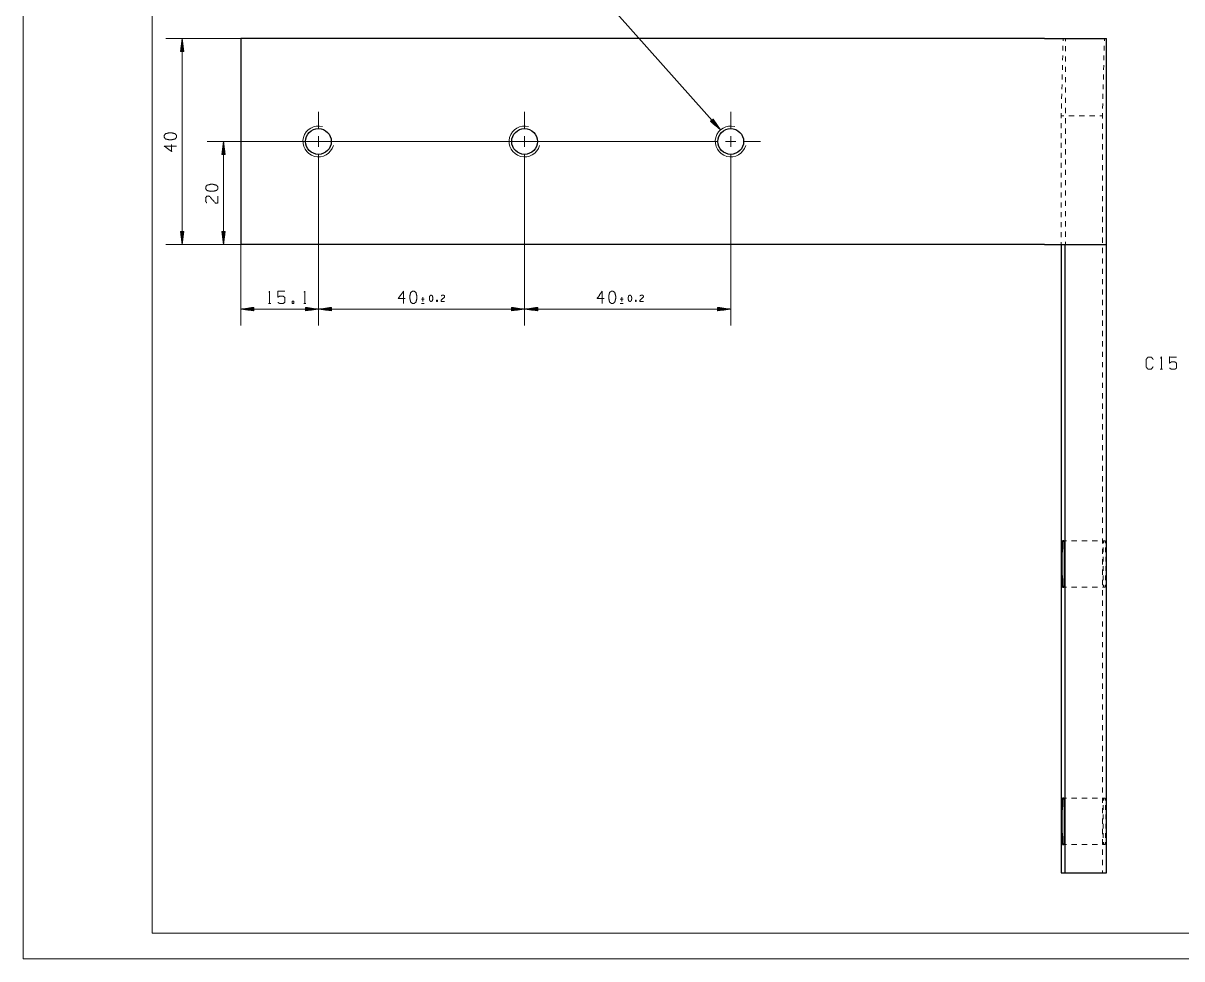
# Model space of a CAD drawing. Header units: millimetres. Extents: x 0 to 420, y 0 to 568.
# Drawn here: x 0 to 224.8, y 0 to 181.6 of the extents above; entities that cross this region are included whole.
import ezdxf

# ---------------------------------------------------------------- set-up
doc = ezdxf.new("R2010")
doc.units = ezdxf.units.MM
doc.layers.add('1', color=7, linetype='Continuous', true_color=0xffffff)

msp = doc.modelspace()

# ---------------------------------------------------------------- linework, layer by layer
at = {"layer": '1', "color": 132, "linetype": 'Continuous', "lineweight": 18}
for p, q in [((0, 297), (0, 0)), ((25, 292), (25, 5)), ((25, 5), (415, 5)), ((0, 0), (420, 0))]:
    msp.add_line(p, q, dxfattribs=at)
at = {"layer": '1', "color": 13, "linetype": 'Continuous', "lineweight": 18}
for p, q in [((135.29, 160.92), (104.97, 195.02)), ((42.21, 178.68), (27.67, 178.68)), ((30.84, 178.68), (30.51, 176.14)), ((30.71, 176.14), (30.71, 177.71)), ((30.77, 176.14), (30.77, 178.1)), ((30.82, 176.14), (30.82, 178.48)), ((31.18, 176.14), (30.84, 178.68)), ((30.84, 178.68), (30.84, 138.68)), ((30.87, 176.14), (30.87, 178.48)), ((30.92, 176.14), (30.92, 178.1)), ((30.97, 176.14), (30.97, 177.71)), ((30.51, 176.14), (30.51, 176.17)), ((30.51, 176.14), (30.51, 176.17)), ((30.51, 176.14), (31.18, 176.14)), ((30.56, 176.14), (30.56, 176.55)), ((30.61, 176.14), (30.61, 176.94)), ((30.66, 176.14), (30.66, 177.33)), ((31.02, 176.14), (31.02, 177.33)), ((31.07, 176.14), (31.07, 176.94)), ((31.12, 176.14), (31.12, 176.55)), ((31.17, 176.14), (31.17, 176.17)), ((31.17, 176.14), (31.17, 176.17)), ((133.86, 163.04), (133.36, 162.6)), ((133.36, 162.6), (133.38, 162.57)), ((133.36, 162.6), (133.38, 162.57)), ((133.36, 162.6), (135.29, 160.92)), ((133.4, 162.63), (133.67, 162.32)), ((133.44, 162.67), (133.97, 162.06)), ((133.47, 162.7), (134.26, 161.81)), ((133.51, 162.73), (134.56, 161.56)), ((133.55, 162.77), (134.85, 161.3)), ((133.59, 162.8), (135.15, 161.05)), ((133.62, 162.83), (135.18, 161.08)), ((133.66, 162.87), (134.97, 161.4)), ((133.7, 162.9), (134.75, 161.72)), ((133.74, 162.94), (134.53, 162.05)), ((133.78, 162.97), (134.31, 162.37)), ((133.81, 163), (134.09, 162.69)), ((133.85, 163.04), (133.87, 163.01)), ((133.85, 163.04), (133.87, 163.01)), ((135.29, 160.92), (133.86, 163.04)), ((131.52, 158.68), (35.71, 158.68)), ((38.88, 158.68), (38.55, 156.14)), ((38.75, 156.14), (38.75, 157.71)), ((38.8, 156.14), (38.8, 158.1)), ((38.86, 156.14), (38.86, 158.48)), ((39.22, 156.14), (38.88, 158.68)), ((38.88, 158.68), (38.88, 138.68)), ((38.91, 156.14), (38.91, 158.48)), ((38.96, 156.14), (38.96, 158.1)), ((39.01, 156.14), (39.01, 157.71)), ((38.55, 156.14), (38.55, 156.17)), ((38.55, 156.14), (38.55, 156.17)), ((38.55, 156.14), (39.22, 156.14)), ((38.6, 156.14), (38.6, 156.55)), ((38.65, 156.14), (38.65, 156.94)), ((38.7, 156.14), (38.7, 157.33)), ((39.06, 156.14), (39.06, 157.33)), ((39.11, 156.14), (39.11, 156.94)), ((39.16, 156.14), (39.16, 156.55)), ((39.21, 156.14), (39.21, 156.17)), ((39.21, 156.14), (39.21, 156.17)), ((57.29, 152.91), (57.29, 122.96)), ((57.29, 152.91), (57.29, 122.96)), ((97.29, 152.91), (97.29, 122.96)), ((97.29, 152.91), (97.29, 122.96)), ((137.29, 152.91), (137.29, 122.96)), ((30.51, 141.22), (30.51, 141.19)), ((30.51, 141.22), (30.51, 141.19)), ((30.51, 141.22), (30.84, 138.68)), ((31.18, 141.22), (30.51, 141.22)), ((30.56, 141.22), (30.56, 140.8)), ((30.61, 141.22), (30.61, 140.41)), ((30.66, 141.22), (30.66, 140.03)), ((30.71, 141.22), (30.71, 139.64)), ((30.77, 141.22), (30.77, 139.26)), ((30.82, 141.22), (30.82, 138.87)), ((30.84, 138.68), (31.18, 141.22)), ((30.87, 141.22), (30.87, 138.87)), ((30.92, 141.22), (30.92, 139.26)), ((30.97, 141.22), (30.97, 139.64)), ((31.02, 141.22), (31.02, 140.03)), ((31.07, 141.22), (31.07, 140.41)), ((31.12, 141.22), (31.12, 140.8)), ((31.17, 141.22), (31.17, 141.19)), ((31.17, 141.22), (31.17, 141.19)), ((38.55, 141.22), (38.55, 141.19)), ((38.55, 141.22), (38.55, 141.19)), ((38.55, 141.22), (38.88, 138.68)), ((39.22, 141.22), (38.55, 141.22)), ((38.6, 141.22), (38.6, 140.8)), ((38.65, 141.22), (38.65, 140.41)), ((38.7, 141.22), (38.7, 140.03)), ((38.75, 141.22), (38.75, 139.64)), ((38.8, 141.22), (38.8, 139.26)), ((38.86, 141.22), (38.86, 138.87)), ((38.88, 138.68), (39.22, 141.22)), ((38.91, 141.22), (38.91, 138.87)), ((38.96, 141.22), (38.96, 139.26)), ((39.01, 141.22), (39.01, 139.64)), ((39.06, 141.22), (39.06, 140.03)), ((39.11, 141.22), (39.11, 140.41)), ((39.16, 141.22), (39.16, 140.8)), ((39.21, 141.22), (39.21, 141.19)), ((39.21, 141.22), (39.21, 141.19)), ((42.21, 138.68), (27.67, 138.68)), ((42.21, 138.68), (35.71, 138.68)), ((42.21, 138.68), (42.21, 122.96)), ((44.75, 126.47), (42.21, 126.14)), ((42.21, 126.14), (44.75, 125.8)), ((57.29, 126.14), (42.21, 126.14)), ((44.75, 126.16), (42.4, 126.16)), ((44.75, 126.11), (42.4, 126.11)), ((44.75, 126.21), (42.79, 126.21)), ((44.75, 126.06), (42.79, 126.06)), ((44.75, 126.26), (43.17, 126.26)), ((44.75, 126.01), (43.17, 126.01)), ((44.75, 126.31), (43.56, 126.31)), ((44.75, 125.96), (43.56, 125.96)), ((44.75, 126.37), (43.94, 126.37)), ((44.75, 125.91), (43.94, 125.91)), ((44.75, 126.42), (44.33, 126.42)), ((44.75, 126.47), (44.72, 126.47)), ((44.75, 126.47), (44.72, 126.47)), ((44.75, 125.8), (44.75, 126.47)), ((54.75, 126.47), (54.78, 126.47)), ((54.75, 126.47), (54.78, 126.47)), ((54.75, 126.47), (54.75, 125.8)), ((57.29, 126.14), (54.75, 126.47)), ((54.75, 126.42), (55.16, 126.42)), ((54.75, 126.37), (55.55, 126.37)), ((54.75, 126.31), (55.94, 126.31)), ((54.75, 126.26), (56.32, 126.26)), ((54.75, 126.21), (56.71, 126.21)), ((54.75, 126.16), (57.09, 126.16)), ((54.75, 125.8), (57.29, 126.14)), ((54.75, 126.11), (57.09, 126.11)), ((54.75, 126.06), (56.71, 126.06)), ((54.75, 126.01), (56.32, 126.01)), ((54.75, 125.96), (55.94, 125.96)), ((54.75, 125.91), (55.55, 125.91)), ((59.83, 126.47), (57.29, 126.14)), ((57.29, 126.14), (59.83, 125.8)), ((57.29, 126.14), (97.29, 126.14)), ((59.83, 126.16), (57.48, 126.16)), ((59.83, 126.11), (57.48, 126.11)), ((59.83, 126.21), (57.87, 126.21)), ((59.83, 126.06), (57.87, 126.06)), ((59.83, 126.26), (58.25, 126.26)), ((59.83, 126.01), (58.25, 126.01)), ((59.83, 126.31), (58.64, 126.31)), ((59.83, 125.96), (58.64, 125.96)), ((59.83, 126.37), (59.02, 126.37)), ((59.83, 125.91), (59.02, 125.91)), ((59.83, 126.42), (59.41, 126.42)), ((59.83, 126.47), (59.8, 126.47)), ((59.83, 126.47), (59.8, 126.47)), ((59.83, 125.8), (59.83, 126.47)), ((94.75, 126.47), (94.78, 126.47)), ((94.75, 126.47), (94.78, 126.47)), ((94.75, 126.47), (94.75, 125.8)), ((97.29, 126.14), (94.75, 126.47)), ((94.75, 126.42), (95.16, 126.42)), ((94.75, 126.37), (95.55, 126.37)), ((94.75, 126.31), (95.94, 126.31)), ((94.75, 126.26), (96.32, 126.26)), ((94.75, 126.21), (96.71, 126.21)), ((94.75, 126.16), (97.09, 126.16)), ((94.75, 125.8), (97.29, 126.14)), ((94.75, 126.11), (97.09, 126.11)), ((94.75, 126.06), (96.71, 126.06)), ((94.75, 126.01), (96.32, 126.01)), ((94.75, 125.96), (95.94, 125.96)), ((94.75, 125.91), (95.55, 125.91)), ((99.83, 126.47), (97.29, 126.14)), ((97.29, 126.14), (99.83, 125.8)), ((97.29, 126.14), (137.29, 126.14)), ((99.83, 126.16), (97.48, 126.16)), ((99.83, 126.11), (97.48, 126.11)), ((99.83, 126.21), (97.87, 126.21)), ((99.83, 126.06), (97.87, 126.06)), ((99.83, 126.26), (98.25, 126.26)), ((99.83, 126.01), (98.25, 126.01)), ((99.83, 126.31), (98.64, 126.31)), ((99.83, 125.96), (98.64, 125.96)), ((99.83, 126.37), (99.02, 126.37)), ((99.83, 125.91), (99.02, 125.91)), ((99.83, 126.42), (99.41, 126.42)), ((99.83, 126.47), (99.8, 126.47)), ((99.83, 126.47), (99.8, 126.47)), ((99.83, 125.8), (99.83, 126.47)), ((134.75, 126.47), (134.78, 126.47)), ((134.75, 126.47), (134.78, 126.47)), ((134.75, 126.47), (134.75, 125.8)), ((137.29, 126.14), (134.75, 126.47)), ((134.75, 126.42), (135.16, 126.42)), ((134.75, 126.37), (135.55, 126.37)), ((134.75, 126.31), (135.94, 126.31)), ((134.75, 126.26), (136.32, 126.26)), ((134.75, 126.21), (136.71, 126.21)), ((134.75, 126.16), (137.09, 126.16)), ((134.75, 125.8), (137.29, 126.14)), ((134.75, 126.11), (137.09, 126.11)), ((134.75, 126.06), (136.71, 126.06)), ((134.75, 126.01), (136.32, 126.01)), ((134.75, 125.96), (135.94, 125.96)), ((134.75, 125.91), (135.55, 125.91)), ((44.75, 125.86), (44.33, 125.86)), ((44.75, 125.81), (44.72, 125.81)), ((44.75, 125.81), (44.72, 125.81)), ((54.75, 125.86), (55.16, 125.86)), ((54.75, 125.81), (54.78, 125.81)), ((54.75, 125.81), (54.78, 125.81)), ((59.83, 125.86), (59.41, 125.86)), ((59.83, 125.81), (59.8, 125.81)), ((59.83, 125.81), (59.8, 125.81)), ((94.75, 125.86), (95.16, 125.86)), ((94.75, 125.81), (94.78, 125.81)), ((94.75, 125.81), (94.78, 125.81)), ((99.83, 125.86), (99.41, 125.86)), ((99.83, 125.81), (99.8, 125.81)), ((99.83, 125.81), (99.8, 125.81)), ((134.75, 125.86), (135.16, 125.86)), ((134.75, 125.81), (134.78, 125.81)), ((134.75, 125.81), (134.78, 125.81))]:
    msp.add_line(p, q, dxfattribs=at)
at = {"layer": '1', "color": 30, "linetype": 'Continuous', "lineweight": 25}
for p, q in [((198.18, 178.68), (42.21, 178.68)), ((42.21, 178.68), (42.21, 138.68)), ((210.18, 16.68), (210.18, 178.68)), ((198.18, 138.68), (42.21, 138.68)), ((201.41, 138.68), (201.41, 16.68)), ((202.19, 16.68), (202.19, 138.68)), ((210.18, 16.68), (210.18, 138.68)), ((201.93, 81.18), (201.67, 81.18)), ((201.67, 72.18), (201.93, 72.18)), ((201.93, 31.18), (201.67, 31.18)), ((201.67, 22.18), (201.93, 22.18)), ((201.41, 16.68), (202.19, 16.68)), ((202.19, 16.68), (210.18, 16.68))]:
    msp.add_line(p, q, dxfattribs=at)
at = {"layer": '1', "color": 43, "linetype": 'Continuous', "lineweight": 18}
for p, q in [((201.8, 178.68), (201.79, 178.21)), ((202.23, 178.18), (202.23, 178.68)), ((209.79, 178.21), (209.8, 178.68)), ((201.72, 175.4), (201.69, 174.46)), ((201.76, 177.27), (201.74, 176.33)), ((202.23, 176.18), (202.23, 177.18)), ((209.69, 174.46), (209.71, 175.4)), ((209.74, 176.33), (209.76, 177.27)), ((201.67, 173.52), (201.64, 172.58)), ((202.23, 174.18), (202.23, 175.18)), ((202.23, 172.18), (202.23, 173.18)), ((209.64, 172.58), (209.66, 173.52)), ((201.62, 171.65), (201.59, 170.71)), ((202.23, 170.18), (202.23, 171.18)), ((209.59, 170.71), (209.61, 171.65)), ((201.57, 169.77), (201.54, 168.83)), ((202.23, 168.18), (202.23, 169.18)), ((209.54, 168.83), (209.57, 169.77)), ((201.52, 167.9), (201.49, 166.96)), ((202.23, 166.18), (202.23, 167.18)), ((209.49, 166.96), (209.52, 167.9)), ((201.42, 164.15), (201.41, 163.68)), ((201.47, 166.02), (201.45, 165.08)), ((202.23, 164.18), (202.23, 165.18)), ((209.41, 163.68), (209.42, 164.15)), ((209.44, 165.08), (209.47, 166.02)), ((201.41, 163.68), (201.91, 163.68)), ((201.41, 163.68), (201.41, 163.2)), ((201.41, 162.23), (201.41, 161.27)), ((202.23, 162.18), (202.23, 163.18)), ((202.91, 163.68), (203.91, 163.68)), ((204.91, 163.68), (205.91, 163.68)), ((206.91, 163.68), (207.91, 163.68)), ((208.91, 163.68), (209.41, 163.68)), ((209.41, 163.68), (209.41, 163.17)), ((209.41, 162.17), (209.41, 161.16)), ((201.41, 160.31), (201.41, 159.35)), ((202.23, 160.18), (202.23, 161.18)), ((209.41, 160.15), (209.41, 159.15)), ((201.41, 158.39), (201.41, 157.43)), ((202.23, 158.18), (202.23, 159.18)), ((209.41, 158.14), (209.41, 157.13)), ((201.41, 156.47), (201.41, 155.5)), ((202.23, 156.18), (202.23, 157.18)), ((202.23, 154.18), (202.23, 155.18)), ((209.41, 156.13), (209.41, 155.12)), ((201.41, 154.54), (201.41, 153.58)), ((202.23, 152.18), (202.23, 153.18)), ((209.41, 154.11), (209.41, 153.11)), ((201.41, 152.62), (201.41, 151.66)), ((201.41, 150.7), (201.41, 149.73)), ((202.23, 150.18), (202.23, 151.18)), ((209.41, 152.1), (209.41, 151.09)), ((201.41, 148.77), (201.41, 147.81)), ((202.23, 148.18), (202.23, 149.18)), ((209.41, 150.08), (209.41, 149.08)), ((201.41, 146.85), (201.41, 145.89)), ((202.23, 146.18), (202.23, 147.18)), ((209.41, 148.07), (209.41, 147.06)), ((201.41, 144.93), (201.41, 143.96)), ((202.23, 144.18), (202.23, 145.18)), ((209.41, 146.06), (209.41, 145.05)), ((209.41, 144.04), (209.41, 143.04)), ((201.41, 143), (201.41, 142.04)), ((202.23, 142.18), (202.23, 143.18)), ((209.41, 142.03), (209.41, 141.02)), ((201.41, 141.08), (201.41, 140.12)), ((202.23, 140.18), (202.23, 141.18)), ((209.41, 140.02), (209.41, 139.01)), ((201.41, 139.16), (201.41, 138.68)), ((202.23, 138.68), (202.23, 139.18)), ((209.41, 138), (209.41, 137)), ((209.41, 135.99), (209.41, 134.98)), ((209.41, 133.98), (209.41, 132.97)), ((209.41, 131.96), (209.41, 130.95)), ((209.41, 129.95), (209.41, 128.94)), ((209.41, 127.93), (209.41, 126.93)), ((209.41, 125.92), (209.41, 124.91)), ((209.41, 123.91), (209.41, 122.9)), ((209.41, 121.89), (209.41, 120.89)), ((209.41, 119.88), (209.41, 118.87)), ((209.41, 117.87), (209.41, 116.86)), ((209.41, 115.85), (209.41, 114.85)), ((209.41, 113.84), (209.41, 112.83)), ((209.41, 111.82), (209.41, 110.82)), ((209.41, 109.81), (209.41, 108.8)), ((209.41, 107.8), (209.41, 106.79)), ((209.41, 105.78), (209.41, 104.78)), ((209.41, 103.77), (209.41, 102.76)), ((209.41, 101.76), (209.41, 100.75)), ((209.41, 99.74), (209.41, 98.74)), ((209.41, 97.73), (209.41, 96.72)), ((209.41, 95.71), (209.41, 94.71)), ((209.41, 93.7), (209.41, 92.69)), ((209.41, 91.69), (209.41, 90.68)), ((209.41, 89.67), (209.41, 88.67)), ((209.41, 87.66), (209.41, 86.65)), ((209.41, 85.65), (209.41, 84.64)), ((209.41, 83.63), (209.41, 82.63)), ((201.93, 81.18), (202.43, 81.18)), ((203.43, 81.18), (204.43, 81.18)), ((205.43, 81.18), (206.43, 81.18)), ((207.43, 81.18), (208.43, 81.18)), ((209.41, 81.62), (209.41, 80.61)), ((209.43, 81.18), (209.93, 81.18)), ((209.41, 79.61), (209.41, 78.6)), ((209.41, 77.59), (209.41, 76.58)), ((209.41, 75.58), (209.41, 74.57)), ((201.93, 72.18), (202.43, 72.18)), ((203.43, 72.18), (204.43, 72.18)), ((205.43, 72.18), (206.43, 72.18)), ((207.43, 72.18), (208.43, 72.18)), ((209.41, 73.56), (209.41, 72.56)), ((209.43, 72.18), (209.93, 72.18)), ((209.41, 71.55), (209.41, 70.54)), ((209.41, 69.54), (209.41, 68.53)), ((209.41, 67.52), (209.41, 66.52)), ((209.41, 65.51), (209.41, 64.5)), ((209.41, 63.5), (209.41, 62.49)), ((209.41, 61.48), (209.41, 60.48)), ((209.41, 59.47), (209.41, 58.46)), ((209.41, 57.45), (209.41, 56.45)), ((209.41, 55.44), (209.41, 54.43)), ((209.41, 53.43), (209.41, 52.42)), ((209.41, 51.41), (209.41, 50.41)), ((209.41, 49.4), (209.41, 48.39)), ((209.41, 47.39), (209.41, 46.38)), ((209.41, 45.37), (209.41, 44.37)), ((209.41, 43.36), (209.41, 42.35)), ((209.41, 41.35), (209.41, 40.34)), ((209.41, 39.33), (209.41, 38.32)), ((209.41, 37.32), (209.41, 36.31)), ((209.41, 35.3), (209.41, 34.3)), ((209.41, 33.29), (209.41, 32.28)), ((201.93, 31.18), (202.43, 31.18)), ((203.43, 31.18), (204.43, 31.18)), ((205.43, 31.18), (206.43, 31.18)), ((207.43, 31.18), (208.43, 31.18)), ((209.41, 31.28), (209.41, 30.27)), ((209.41, 29.26), (209.41, 28.26)), ((209.43, 31.18), (209.93, 31.18)), ((209.41, 27.25), (209.41, 26.24)), ((209.41, 25.24), (209.41, 24.23)), ((209.41, 23.22), (209.41, 22.21)), ((201.93, 22.18), (202.43, 22.18)), ((203.43, 22.18), (204.43, 22.18)), ((205.43, 22.18), (206.43, 22.18)), ((207.43, 22.18), (208.43, 22.18)), ((209.41, 21.21), (209.41, 20.2)), ((209.43, 22.18), (209.93, 22.18)), ((209.41, 19.19), (209.41, 18.19)), ((209.41, 17.18), (209.41, 16.68))]:
    msp.add_line(p, q, dxfattribs=at)
at = {"layer": '1', "color": 252, "linetype": 'Continuous', "lineweight": 18}
for p, q in [((57.29, 161.27), (57.29, 164.44)), ((97.29, 161.27), (97.29, 164.44)), ((137.29, 161.27), (137.29, 164.44)), ((57.29, 157.67), (57.29, 159.68)), ((97.29, 157.67), (97.29, 159.68)), ((137.29, 157.67), (137.29, 159.68)), ((54.7, 158.68), (51.52, 158.68)), ((56.28, 158.68), (58.29, 158.68)), ((59.88, 158.68), (63.05, 158.68)), ((94.7, 158.68), (91.52, 158.68)), ((96.28, 158.68), (98.29, 158.68)), ((99.88, 158.68), (103.05, 158.68)), ((134.7, 158.68), (131.52, 158.68)), ((136.28, 158.68), (138.29, 158.68)), ((139.88, 158.68), (143.05, 158.68)), ((57.29, 156.09), (57.29, 152.91)), ((97.29, 156.09), (97.29, 152.91)), ((137.29, 156.09), (137.29, 152.91))]:
    msp.add_line(p, q, dxfattribs=at)
at = {"layer": '1', "color": 95, "linetype": 'Continuous', "lineweight": 18}
for p, q in [((77.54, 128.44), (77.54, 127.64)), ((116.13, 128.44), (116.13, 127.64)), ((47.61, 127.23), (48.03, 127.23)), ((54.44, 127.23), (54.86, 127.23)), ((77.82, 128.04), (77.26, 128.04)), ((77.26, 127.25), (77.82, 127.25)), ((116.41, 128.04), (115.84, 128.04)), ((115.84, 127.25), (116.41, 127.25)), ((220.64, 114.46), (221.06, 114.46))]:
    msp.add_line(p, q, dxfattribs=at)
at = {"layer": '1', "color": 30, "linetype": 'Continuous', "lineweight": 25}
for centre in [(57.29, 158.68), (97.29, 158.68), (137.29, 158.68)]:
    msp.add_circle(centre, 2.5, dxfattribs=at)
at = {"layer": '1', "color": 30, "linetype": 'Continuous', "lineweight": 13}
for centre in [(57.29, 158.68), (97.29, 158.68), (137.29, 158.68)]:
    msp.add_arc(centre, 3, 75, 345, dxfattribs=at)
at = {"layer": '1', "color": 30, "linetype": 'Continuous', "lineweight": 25}
for points, knots in [([(198.18, 178.68), (201.28, 178.68), (204.18, 178.68), (206.66, 178.68), (208.57, 178.68), (209.27, 178.68), (210.08, 178.68), (210.18, 178.68)], [0, 0, 0.258815, 0.499994, 0.707099, 0.866018, 0.923874, 0.991442, 1, 1]), ([(198.18, 138.68), (201.51, 138.68), (204.57, 138.68), (207.14, 138.68), (209, 138.68), (210.01, 138.68), (210.18, 138.68)], [0, 0, 0.277286, 0.532844, 0.746639, 0.901919, 0.986515, 1, 1]), ([(201.67, 81.18), (201.64, 81.06), (201.62, 80.73), (201.6, 80.2), (201.58, 79.48), (201.56, 78.63), (201.56, 77.68), (201.55, 76.68), (201.56, 75.68), (201.56, 74.72), (201.58, 73.87), (201.6, 73.16), (201.62, 72.62), (201.64, 72.29), (201.67, 72.18)], [0, 0, 0.012856, 0.0499, 0.109456, 0.18857, 0.283285, 0.388858, 0.5, 0.611142, 0.716716, 0.81143, 0.890544, 0.950101, 0.987144, 1, 1]), ([(201.93, 72.18), (201.96, 72.29), (201.98, 72.62), (202.01, 73.16), (202.02, 73.87), (202.04, 74.72), (202.05, 75.68), (202.05, 76.68), (202.05, 77.68), (202.04, 78.63), (202.02, 79.48), (202.01, 80.2), (201.98, 80.73), (201.96, 81.06), (201.93, 81.18)], [0, 0, 0.012856, 0.049899, 0.109456, 0.18857, 0.283284, 0.388858, 0.5, 0.611142, 0.716715, 0.81143, 0.890544, 0.9501, 0.987144, 1, 1]), ([(201.67, 31.18), (201.64, 31.06), (201.62, 30.73), (201.6, 30.2), (201.58, 29.48), (201.56, 28.63), (201.56, 27.68), (201.55, 26.68), (201.56, 25.68), (201.56, 24.72), (201.58, 23.87), (201.6, 23.16), (201.62, 22.62), (201.64, 22.29), (201.67, 22.18)], [0, 0, 0.012856, 0.049899, 0.109456, 0.18857, 0.283284, 0.388858, 0.5, 0.611142, 0.716715, 0.81143, 0.890544, 0.950101, 0.987144, 1, 1]), ([(201.93, 22.18), (201.96, 22.29), (201.98, 22.62), (202.01, 23.16), (202.02, 23.87), (202.04, 24.72), (202.05, 25.68), (202.05, 26.68), (202.05, 27.68), (202.04, 28.63), (202.02, 29.48), (202.01, 30.2), (201.98, 30.73), (201.96, 31.06), (201.93, 31.18)], [0, 0, 0.012856, 0.049899, 0.109456, 0.18857, 0.283285, 0.388858, 0.5, 0.611142, 0.716716, 0.81143, 0.890544, 0.950101, 0.987144, 1, 1])]:
    msp.add_open_spline(points, degree=1, knots=knots, dxfattribs=at)
at = {"layer": '1', "color": 95, "linetype": 'Continuous', "lineweight": 18}
for points, knots in [([(29.75, 159.84), (29.5, 160.18), (28.8, 160.36), (28.32, 160.36), (27.6, 160.18), (27.37, 159.84), (27.37, 159.51), (27.6, 159.17), (28.32, 159), (28.8, 159.01), (29.5, 159.17), (29.75, 159.51), (29.75, 159.84)], [0, 0, 0.067525, 0.183972, 0.260584, 0.380943, 0.446142, 0.500306, 0.565505, 0.685864, 0.762529, 0.87831, 0.945835, 1, 1]), ([(28.8, 158.08), (28.8, 156.74), (27.37, 157.74), (29.75, 157.74)], [0, 0, 0.245869, 0.565295, 1, 1]), ([(37.79, 149.84), (37.54, 150.18), (36.84, 150.36), (36.36, 150.36), (35.64, 150.18), (35.41, 149.84), (35.41, 149.51), (35.64, 149.17), (36.36, 149), (36.84, 149.01), (37.54, 149.17), (37.79, 149.51), (37.79, 149.84)], [0, 0, 0.067526, 0.183971, 0.260583, 0.380943, 0.446141, 0.500306, 0.565504, 0.685864, 0.762529, 0.87831, 0.945835, 1, 1]), ([(35.64, 146.74), (35.41, 147.05), (35.41, 147.74), (35.64, 148.08), (36.11, 148.08), (37.31, 146.72), (37.79, 146.74), (37.79, 148.08)], [0, 0, 0.069693, 0.192977, 0.265274, 0.350227, 0.67474, 0.759752, 1, 1]), ([(47.68, 129.4), (47.82, 129.6), (47.82, 127.23)], [0, 0, 0.093492, 1, 1]), ([(49.41, 127.45), (49.75, 127.23), (50.43, 127.23), (50.77, 127.45), (50.77, 128.4), (50.43, 128.65), (49.75, 128.65), (49.41, 128.43), (49.41, 129.6), (50.77, 129.6)], [0, 0, 0.062228, 0.168344, 0.230571, 0.376815, 0.441264, 0.54738, 0.609608, 0.79049, 1, 1]), ([(54.51, 129.4), (54.65, 129.6), (54.65, 127.23)], [0, 0, 0.093491, 1, 1]), ([(74.11, 128.18), (72.77, 128.18), (73.77, 129.6), (73.77, 127.23)], [0, 0, 0.245869, 0.565295, 1, 1]), ([(75.87, 127.23), (76.21, 127.48), (76.39, 128.18), (76.39, 128.65), (76.21, 129.38), (75.87, 129.6), (75.54, 129.6), (75.2, 129.38), (75.02, 128.65), (75.04, 128.18), (75.2, 127.48), (75.54, 127.23), (75.87, 127.23)], [0, 0, 0.067526, 0.183971, 0.260583, 0.380943, 0.446141, 0.500306, 0.565505, 0.685864, 0.762529, 0.87831, 0.945835, 1, 1]), ([(79.23, 127.64), (79.4, 127.76), (79.49, 128.11), (79.49, 128.35), (79.4, 128.71), (79.23, 128.82), (79.07, 128.82), (78.9, 128.71), (78.81, 128.35), (78.82, 128.11), (78.9, 127.76), (79.07, 127.64), (79.23, 127.64)], [0, 0, 0.067527, 0.18397, 0.260584, 0.380943, 0.446141, 0.500306, 0.565504, 0.685863, 0.76253, 0.878309, 0.945835, 1, 1]), ([(81.09, 128.71), (81.25, 128.82), (81.6, 128.82), (81.77, 128.71), (81.77, 128.47), (81.09, 127.87), (81.09, 127.64), (81.77, 127.64)], [0, 0, 0.069692, 0.192977, 0.265273, 0.350228, 0.674739, 0.759753, 1, 1]), ([(112.7, 128.18), (111.35, 128.18), (112.36, 129.6), (112.36, 127.23)], [0, 0, 0.245869, 0.565296, 1, 1]), ([(114.46, 127.23), (114.8, 127.48), (114.97, 128.18), (114.97, 128.65), (114.8, 129.38), (114.46, 129.6), (114.12, 129.6), (113.79, 129.38), (113.61, 128.65), (113.63, 128.18), (113.79, 127.48), (114.12, 127.23), (114.46, 127.23)], [0, 0, 0.067526, 0.183971, 0.260583, 0.380943, 0.446142, 0.500306, 0.565505, 0.685864, 0.762529, 0.87831, 0.945835, 1, 1]), ([(117.82, 127.64), (117.99, 127.76), (118.08, 128.11), (118.08, 128.35), (117.99, 128.71), (117.82, 128.82), (117.65, 128.82), (117.48, 128.71), (117.4, 128.35), (117.4, 128.11), (117.48, 127.76), (117.65, 127.64), (117.82, 127.64)], [0, 0, 0.067528, 0.183971, 0.260585, 0.380943, 0.446142, 0.500305, 0.565504, 0.685864, 0.76253, 0.878309, 0.945837, 1, 1]), ([(119.68, 128.71), (119.84, 128.82), (120.19, 128.82), (120.35, 128.71), (120.35, 128.47), (119.67, 127.87), (119.68, 127.64), (120.35, 127.64)], [0, 0, 0.069691, 0.192975, 0.265273, 0.350228, 0.674739, 0.759753, 1, 1]), ([(52.2, 127.23), (52.53, 127.23), (52.53, 127.7), (52.2, 127.7), (52.2, 127.23)], [0, 0, 0.20709, 0.5, 0.70709, 1, 1]), ([(80.2, 127.64), (80.37, 127.64), (80.37, 127.87), (80.2, 127.87), (80.2, 127.64)], [0, 0, 0.207086, 0.5, 0.707086, 1, 1]), ([(118.79, 127.64), (118.96, 127.64), (118.96, 127.87), (118.79, 127.87), (118.79, 127.64)], [0, 0, 0.207082, 0.5, 0.707082, 1, 1]), ([(219.23, 114.93), (218.89, 114.46), (218.24, 114.46), (217.9, 114.93), (217.9, 116.36), (218.24, 116.83), (218.91, 116.83), (219.25, 116.36)], [0, 0, 0.11457, 0.243368, 0.357935, 0.638584, 0.753151, 0.88543, 1, 1]), ([(220.71, 116.63), (220.85, 116.83), (220.85, 114.46)], [0, 0, 0.093491, 1, 1]), ([(222.44, 114.68), (222.78, 114.46), (223.46, 114.46), (223.8, 114.68), (223.8, 115.63), (223.46, 115.88), (222.78, 115.88), (222.44, 115.66), (222.44, 116.83), (223.8, 116.83)], [0, 0, 0.062229, 0.168345, 0.230571, 0.376816, 0.441264, 0.547379, 0.609609, 0.79049, 1, 1])]:
    msp.add_open_spline(points, degree=1, knots=knots, dxfattribs=at)
at = {"layer": '1', "color": 43, "linetype": 'Continuous', "lineweight": 18}
for points, knots in [([(209.62, 80.73), (209.62, 80.73), (209.64, 81.06), (209.67, 81.18)], [0, 0, 0.00201, 0.742877, 1, 1]), ([(209.93, 81.18), (209.96, 81.06), (209.98, 80.73), (209.98, 80.73)], [0, 0, 0.257124, 0.99799, 1, 1]), ([(209.57, 78.93), (209.58, 79.48), (209.58, 79.83)], [0, 0, 0.614302, 1, 1]), ([(210.01, 79.83), (210.02, 79.48), (210.03, 78.93)], [0, 0, 0.385698, 1, 1]), ([(209.55, 77.13), (209.55, 77.68), (209.56, 78.03)], [0, 0, 0.611424, 1, 1]), ([(210.04, 78.03), (210.04, 77.68), (210.05, 77.13)], [0, 0, 0.388576, 1, 1]), ([(209.56, 75.33), (209.55, 75.68), (209.55, 76.23)], [0, 0, 0.388576, 1, 1]), ([(209.58, 73.52), (209.58, 73.87), (209.57, 74.42)], [0, 0, 0.385698, 1, 1]), ([(210.03, 74.42), (210.02, 73.87), (210.01, 73.52)], [0, 0, 0.614302, 1, 1]), ([(210.05, 76.23), (210.04, 75.68), (210.04, 75.33)], [0, 0, 0.611424, 1, 1]), ([(209.67, 72.18), (209.64, 72.29), (209.62, 72.62), (209.62, 72.62)], [0, 0, 0.257115, 0.99799, 1, 1]), ([(209.98, 72.62), (209.98, 72.62), (209.96, 72.29), (209.93, 72.18)], [0, 0, 0.00201, 0.742884, 1, 1]), ([(209.57, 28.93), (209.58, 29.48), (209.58, 29.83)], [0, 0, 0.614302, 1, 1]), ([(209.62, 30.73), (209.62, 30.73), (209.64, 31.06), (209.67, 31.18)], [0, 0, 0.00201, 0.742881, 1, 1]), ([(209.93, 31.18), (209.96, 31.06), (209.98, 30.73), (209.98, 30.73)], [0, 0, 0.25712, 0.99799, 1, 1]), ([(210.01, 29.83), (210.02, 29.48), (210.03, 28.93)], [0, 0, 0.385698, 1, 1]), ([(209.55, 27.13), (209.55, 27.68), (209.56, 28.03)], [0, 0, 0.611424, 1, 1]), ([(210.04, 28.03), (210.04, 27.68), (210.05, 27.13)], [0, 0, 0.388576, 1, 1]), ([(209.56, 25.33), (209.55, 25.68), (209.55, 26.23)], [0, 0, 0.388576, 1, 1]), ([(210.05, 26.23), (210.04, 25.68), (210.04, 25.33)], [0, 0, 0.611424, 1, 1]), ([(209.58, 23.52), (209.58, 23.87), (209.57, 24.42)], [0, 0, 0.385698, 1, 1]), ([(209.67, 22.18), (209.64, 22.29), (209.62, 22.62), (209.62, 22.62)], [0, 0, 0.257125, 0.99799, 1, 1]), ([(209.98, 22.62), (209.98, 22.62), (209.96, 22.29), (209.93, 22.18)], [0, 0, 0.00201, 0.742874, 1, 1]), ([(210.03, 24.42), (210.02, 23.87), (210.01, 23.52)], [0, 0, 0.614302, 1, 1])]:
    msp.add_open_spline(points, degree=1, knots=knots, dxfattribs=at)
at = {"layer": '1', "color": 30, "linetype": 'Continuous', "lineweight": 25}
msp.add_open_spline([(210.18, 16.68), (210.18, 16.68)], degree=1, dxfattribs=at)

doc.saveas('drawing.dxf')
